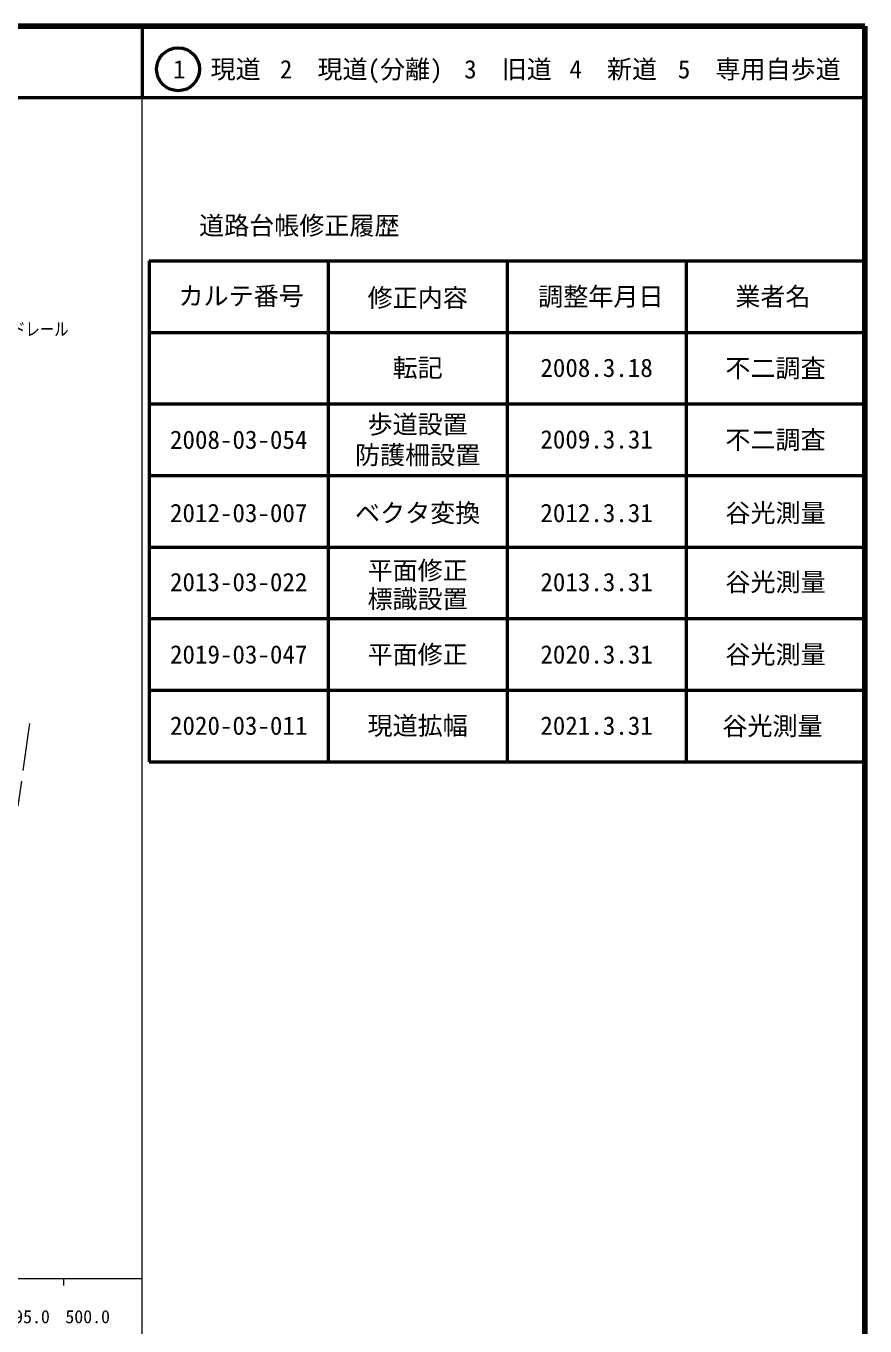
# Model space of a CAD drawing. Units: millimetres, scale not verified. Extents: x 40000 to 680000, y 20000 to 380000.
# Drawn here: x 562784 to 680000, y 198357 to 380000 of the extents above; entities that cross this region are included whole.
import ezdxf
from ezdxf.enums import TextEntityAlignment as Align

# ---------------------------------------------------------------- set-up
doc = ezdxf.new("R2010")
doc.units = ezdxf.units.MM
doc.header["$LTSCALE"] = 1000
doc.linetypes.add('CHAIN', pattern=[18.5, 12, -1.5, 3.5, -1.5])
for name, color, linetype, lineweight in [('M-BMK', 2, 'CHAIN', 13), ('M-STR-HTXT', 7, 'Continuous', 13), ('M-TTL', 2, 'Continuous', 140), ('M-TTL-BAND', 7, 'Continuous', 13), ('M-TTL-FRAM', 2, 'Continuous', 50), ('M-TTL-LINE', 7, 'Continuous', 50)]:
    doc.layers.add(name, color=color, linetype=linetype, lineweight=lineweight)
doc.layers.add('M-TTL-TXT', color=7, linetype='Continuous')
doc.styles.add('ＭＳ ゴシック', font='')
doc.styles.get('ＭＳ ゴシック').set_extended_font_data('MS Gothic')

msp = doc.modelspace()

# ---------------------------------------------------------------- linework, layer by layer
at = {"layer": 'M-BMK'}
msp.add_line((559800, 257645), (563324, 282561), dxfattribs=at)
at = {"layer": 'M-TTL'}
for p, q in [((680000, 380000), (40000, 380000)), ((680000, 20000), (680000, 380000))]:
    msp.add_line(p, q, dxfattribs=at)
at = {"layer": 'M-TTL-BAND'}
for p, q in [((579000, 20000), (579000, 370000)), ((40000, 205000), (579000, 205000)), ((568000, 205000), (568000, 204000))]:
    msp.add_line(p, q, dxfattribs=at)
at = {"layer": 'M-TTL-FRAM'}
for p, q in [((580000, 347197), (680000, 347197)), ((580000, 347197), (580000, 277197)), ((580000, 277197), (680000, 277197))]:
    msp.add_line(p, q, dxfattribs=at)
at = {"layer": 'M-TTL-LINE'}
for p, q in [((579000, 380000), (579000, 370000)), ((40000, 370000), (680000, 370000)), ((605000, 347197), (605000, 277197)), ((630000, 347197), (630000, 277197)), ((655000, 347197), (655000, 277197)), ((580000, 337197), (680000, 337197)), ((580000, 327197), (680000, 327197)), ((580000, 317197), (680000, 317197)), ((580000, 307197), (680000, 307197)), ((580000, 297197), (680000, 297197)), ((580000, 287197), (680000, 287197))]:
    msp.add_line(p, q, dxfattribs=at)
msp.add_circle((584031, 373958), 3000, dxfattribs=at)

# ---------------------------------------------------------------- texts
at = {"layer": 'M-STR-HTXT', "style": 'ＭＳ ゴシック', "width": 0.8}
msp.add_text('ガ－ドレール', height=1833, dxfattribs=at).set_placement((556725, 336174), align=Align.BOTTOM_LEFT)
at = {"layer": 'M-TTL-BAND', "style": 'ＭＳ ゴシック'}
for s, p in [('495.0', (563000, 198195)), ('500.0', (571400, 198195))]:
    msp.add_text(s, height=1833, dxfattribs=at).set_placement(p, align=Align.BOTTOM_CENTER)
at = {"layer": 'M-TTL-TXT', "style": 'ＭＳ ゴシック'}
for s, p in [('1\u3000現道', (589448, 373958)), ('2\u3000現道(分離)', (609619, 373958)), ('3\u3000旧道', (630121, 373958)), ('4\u3000新道', (644824, 373958)), ('5\u3000専用自歩道', (665228, 373958)), ('道路台帳修正履歴', (600968, 352113)), ('カルテ番号', (592839, 342277)), ('修正内容', (617509, 342023)), ('調整年月日', (643089, 342197)), ('業者名', (667134, 342197)), ('転記', (617500, 332245)), ('2008.3.18', (642500, 332245)), ('不二調査', (667500, 332189)), ('歩道設置', (617500, 324341)), ('2008-03-054', (592500, 322197)), ('2009.3.31', (642500, 322245)), ('不二調査', (667500, 322189)), ('防護柵設置', (617500, 320055)), ('2012-03-007', (592500, 311959)), ('ベクタ変換', (617500, 311959)), ('2012.3.31', (642500, 311959)), ('谷光測量', (667500, 311959)), ('平面修正', (617500, 303934)), ('2013-03-022', (592500, 302303)), ('2013.3.31', (642500, 302303)), ('谷光測量', (667500, 302303)), ('標識設置', (617500, 299938)), ('2019-03-047', (592500, 292197)), ('平面修正', (617500, 292197)), ('2020.3.31', (642500, 292197)), ('谷光測量', (667500, 292197)), ('2020-03-011', (592500, 282245)), ('現道拡幅', (617500, 282245)), ('2021.3.31', (642500, 282245)), ('谷光測量', (667077, 282189))]:
    msp.add_text(s, height=2566, dxfattribs=at).set_placement(p, align=Align.MIDDLE_CENTER)

doc.saveas('drawing.dxf')
